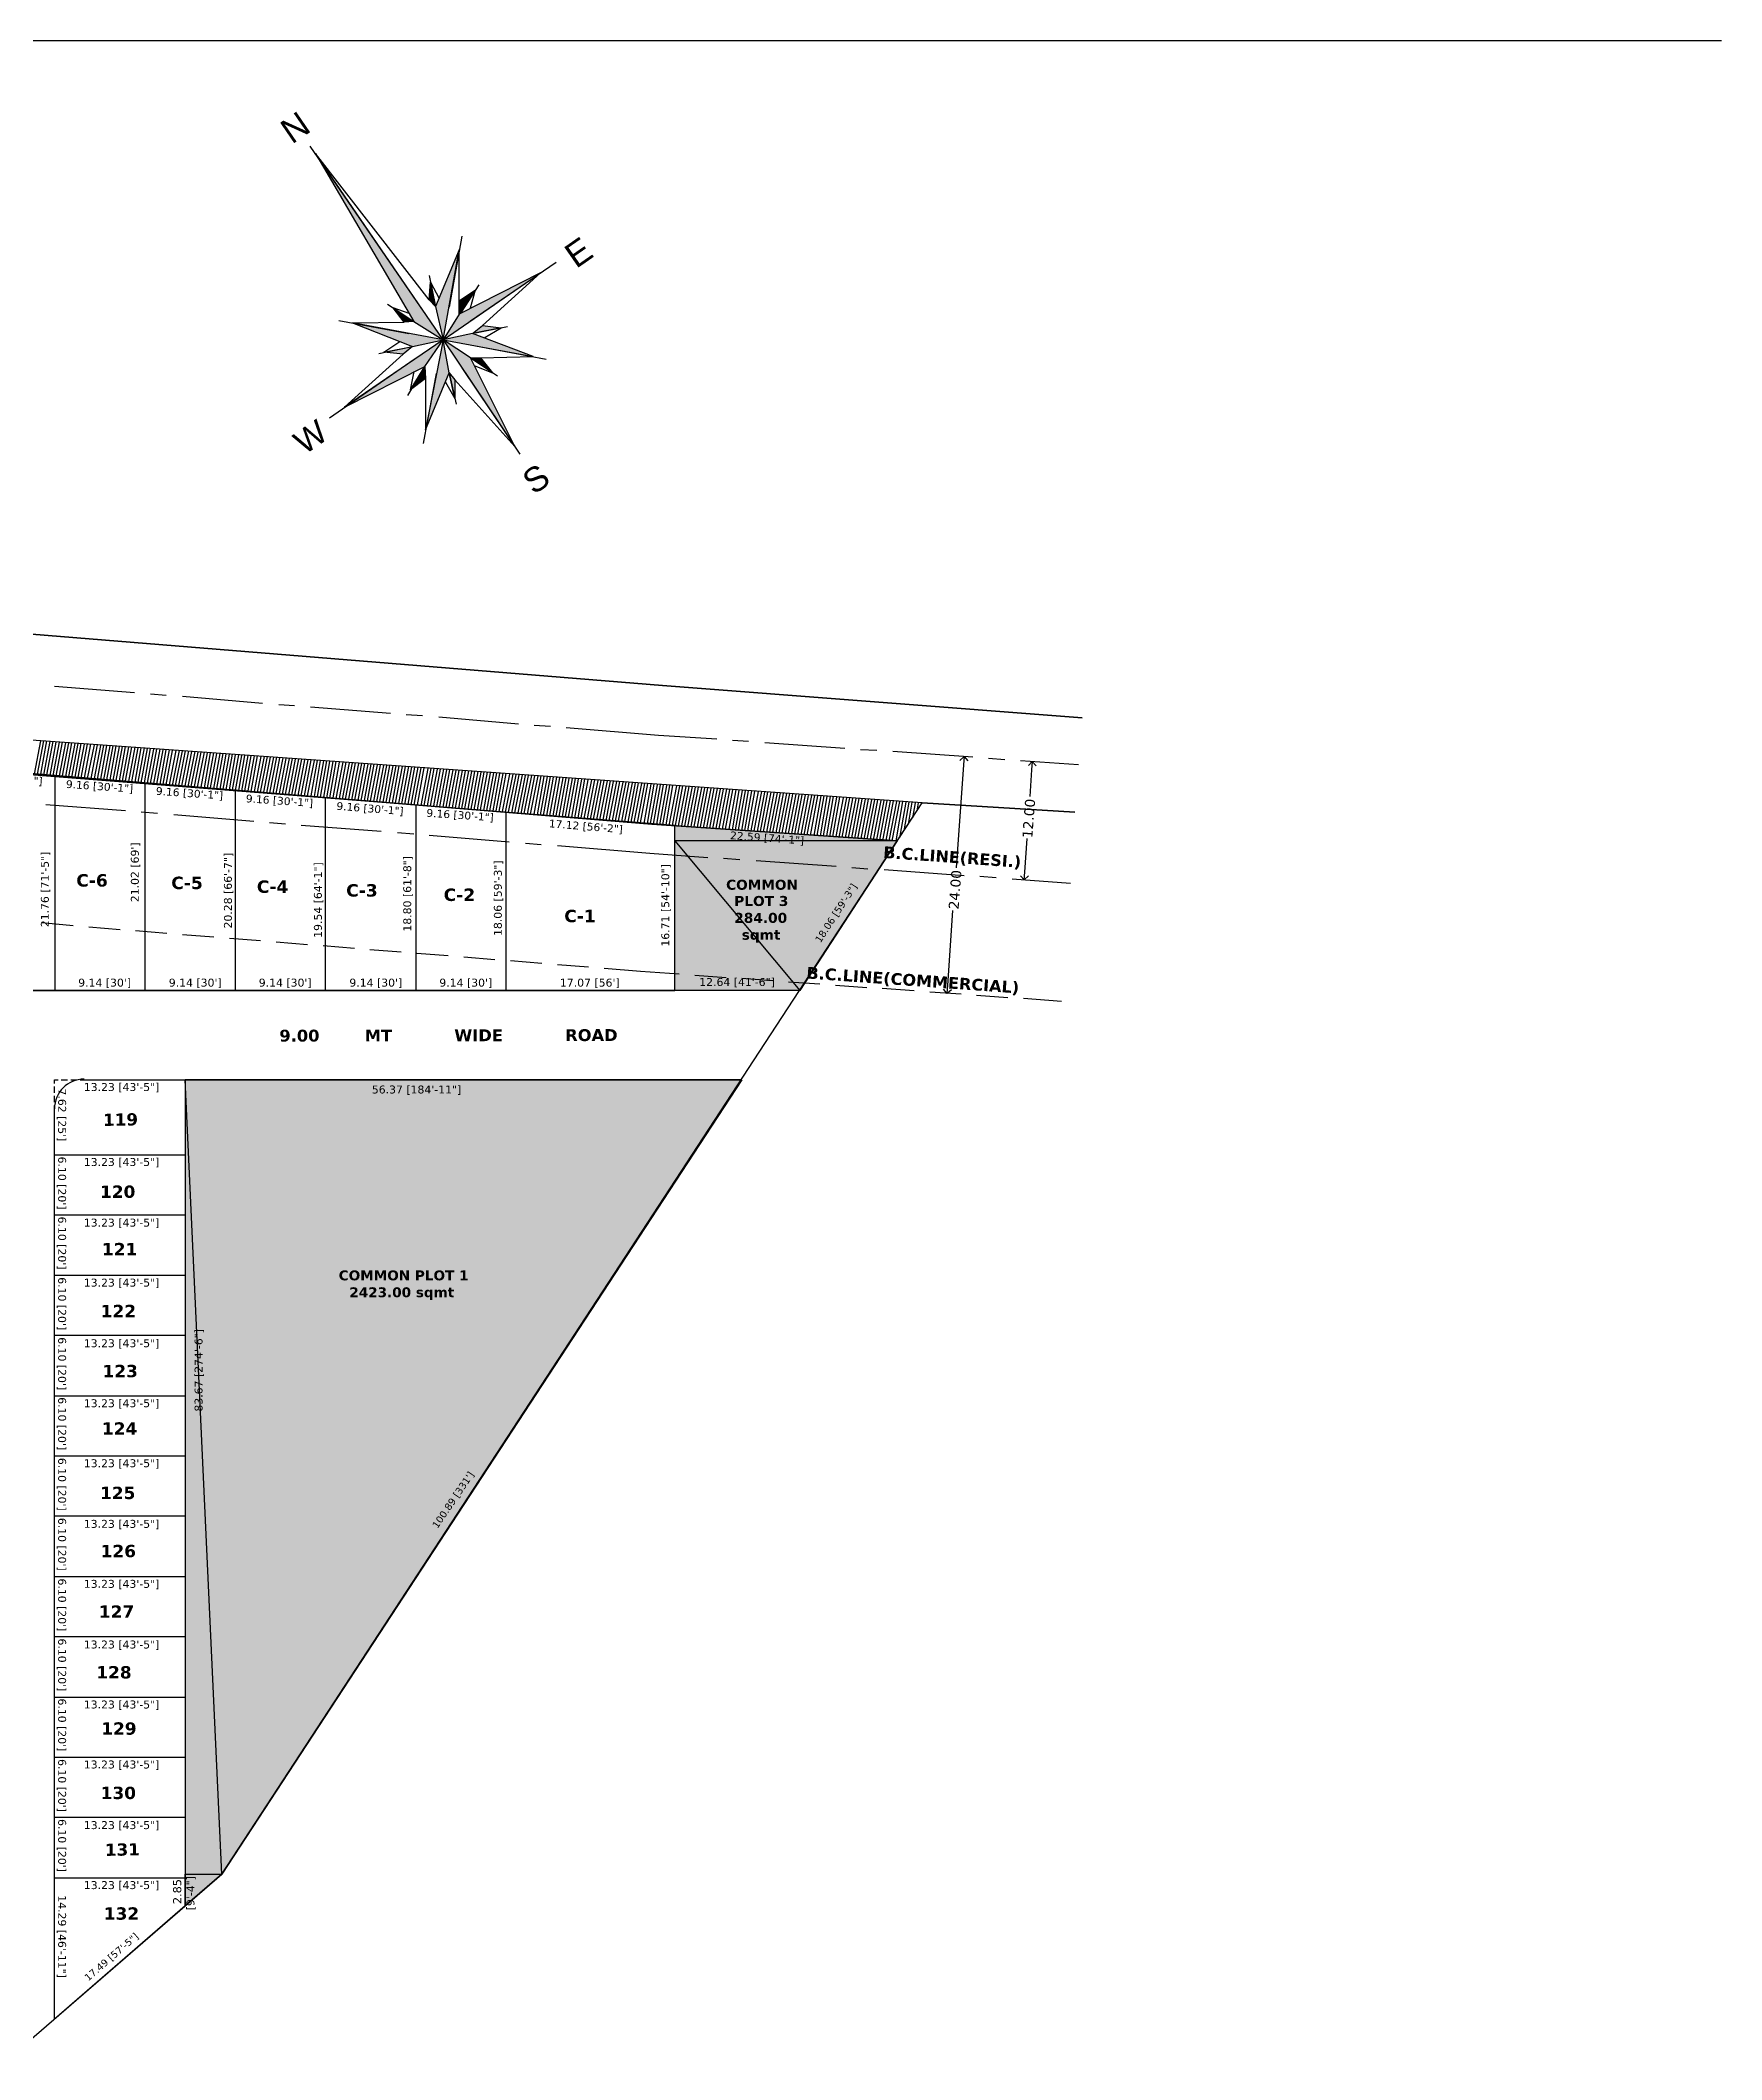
# Model space of a CAD drawing. Header units: millimetres. Extents: x 0 to 210, y 40 to 257.
# Drawn here: x 96 to 209.9, y 120.4 to 257.2 of the extents above; entities that cross this region are included whole.
import ezdxf
from ezdxf.xclip import XClip

# ---------------------------------------------------------------- set-up
doc = ezdxf.new("R2010")
doc.units = ezdxf.units.MM
doc.header["$MEASUREMENT"] = 0
doc.header["$XCLIPFRAME"] = 0
doc.layers.get('0').update_dxf_attribs({"linetype": 'CONTINUOUS'})
doc.styles.add('Swis721BT$001H0', font='')
doc.styles.add('Verdana$001H0', font='')
doc.styles.add('Verdana$101H0', font='')
doc.styles.get('Swis721BT$001H0').set_extended_font_data('Swis721BT')
doc.styles.get('Verdana$001H0').set_extended_font_data('Verdana')
doc.styles.get('Verdana$101H0').set_extended_font_data('Verdana', bold=True)

# ---------------------------------------------------------------- blocks, each defined once
blk = doc.blocks.new('MF3642_6')
at = {"true_color": 0x000007}
for points in [[(123.2746639112632, 236.9396613706524), (114.6386641042928, 249.5549944220111), (121.284997289069, 238.1673280098786)], [(123.2746639112632, 236.9396613706524), (124.375330553328, 243.0356612343962), (122.7666639226178, 239.1833279871692)], [(122.7666639226178, 239.1833279871692), (122.3433305987467, 239.6489946434274), (122.427997263521, 240.8343279502665)], [(123.2746639112632, 236.9396613706524), (129.8786637636522, 241.4693279360732), (124.375330553328, 238.6753279985239)], [(124.375330553328, 238.6753279985239), (124.375330553328, 239.5643279786532), (125.4759971953928, 240.3263279616212)], [(123.2746639112632, 236.9396613706524), (117.1363307151323, 238.0826613451044), (121.2003306242948, 236.4739947143942)], [(121.284997289069, 238.1673280098786), (120.6499973032624, 238.1249946774915), (119.8879973202944, 239.098661322395)], [(123.2746639112632, 236.9396613706524), (116.5859973940998, 232.3676614728446), (122.046997272037, 235.1193280780067)], [(123.2746639112632, 236.9396613706524), (122.0893306044241, 230.8436615069087), (123.6979972351343, 234.6959947541356)], [(123.2746639112632, 236.9396613706524), (129.3706637750069, 235.7966613962005), (125.2643305334573, 237.3629946945235)], [(123.2746639112632, 236.9396613706524), (128.1429971357807, 229.7006615324567), (125.137330536296, 235.7119947314262)], [(125.2643305334573, 237.3629946945235), (125.9416638516511, 237.9133280155559), (127.2116638232643, 237.7439946860075)], [(121.2003306242948, 236.4739947143942), (120.5653306384881, 235.9659947257489), (119.2529973344877, 236.0929947229102)], [(125.137330536296, 235.7119947314262), (125.8146638544897, 235.7119947314262), (126.6189971698448, 234.6959947541356)], [(122.046997272037, 235.1193280780067), (122.0893306044241, 234.3149947626517), (121.0733306271335, 233.5529947796837)], [(123.6979972351343, 234.6959947541356), (124.0789972266182, 234.2303280978774), (124.0789972266182, 232.9603281262641)]]:
    blk.add_hatch(color=0, dxfattribs=at).paths.add_polyline_path(points)
at = {"color": 0, "linetype": 'Continuous', "lineweight": 25, "true_color": 0x000007}
for p, q in [((114.2576641128088, 250.0629944106564), (121.9623306072628, 238.8023279956853)), ((122.3433305987467, 239.6489946434274), (114.6386641042928, 249.5549944220111)), ((124.5446638828764, 243.9669945469126), (123.6979972351343, 239.1409946547821)), ((124.375330553328, 239.5643279786532), (124.375330553328, 243.0356612343962)), ((125.137330536296, 238.2096613422657), (130.93699707333, 242.188994586654)), ((122.427997263521, 240.8343279502665), (123.0206639169405, 239.7336613082017)), ((125.9416638516511, 237.9133280155559), (129.8786637636522, 241.4693279360732)), ((124.375330553328, 238.6753279985239), (124.375330553328, 239.5643279786532)), ((125.6876638573284, 240.6649946207181), (124.5023305504893, 238.8023279956853)), ((125.137330536296, 239.098661322395), (125.4759971953928, 240.3263279616212)), ((116.2049974026159, 238.2519946746528), (120.9463306299721, 237.3629946945235)), ((117.1363307151323, 238.0826613451044), (120.6499973032624, 238.1249946774915)), ((120.9886639623592, 238.717661330911), (119.8879973202944, 239.098661322395)), ((119.2529973344877, 236.0929947229102), (120.3536639765526, 236.8126613734911)), ((125.2643305334573, 237.3629946945235), (125.9416638516511, 237.9133280155559)), ((125.4759971953928, 237.4053280269106), (127.6349971471355, 237.8286613507817)), ((126.0686638488124, 237.0666613678138), (127.2116638232643, 237.7439946860075)), ((115.5699974168092, 231.6479948222637), (121.3273306214561, 235.627328066652)), ((120.5653306384881, 235.9659947257489), (116.5859973940998, 232.3676614728446)), ((118.9143306753909, 236.008328058136), (120.9886639623592, 236.4316613820071)), ((121.2003306242948, 236.4739947143942), (120.5653306384881, 235.9659947257489)), ((125.137330536296, 235.7119947314262), (126.9576638289417, 234.4843280922001)), ((125.137330536296, 235.7119947314262), (125.8146638544897, 235.7119947314262)), ((125.4759971953928, 236.5163280467813), (130.2596637551362, 235.627328066652)), ((125.8146638544897, 235.7119947314262), (129.3706637750069, 235.7966613962005)), ((121.9623306072628, 234.9923280808454), (120.8616639651979, 233.1719947881997)), ((121.0733306271335, 233.5529947796837), (121.3273306214561, 234.7806614189098)), ((122.808997255005, 234.6536614217485), (121.9199972748757, 229.9123281943922)), ((122.046997272037, 235.1193280780067), (122.0893306044241, 234.3149947626517)), ((122.0893306044241, 234.3149947626517), (122.0893306044241, 230.8436615069087)), ((123.4439972408116, 234.060994768329), (124.0789972266182, 232.9603281262641)), ((123.6979972351343, 234.6959947541356), (124.1636638913925, 232.5793281347802)), ((123.6979972351343, 234.6959947541356), (124.0789972266182, 234.2303280978774)), ((124.0789972266182, 234.2303280978774), (128.1429971357807, 229.7006615324567)), ((124.5446638828764, 235.0346614132325), (128.4816637948776, 229.1926615438114)), ((125.4336638630057, 235.1616614103938), (126.6189971698448, 234.6959947541356))]:
    blk.add_line(p, q, dxfattribs=at)
at = {"color": 0, "linetype": 'Continuous', "lineweight": 30, "true_color": 0x000007}
blk.add_line((98.93299778867514, 186.8169958243147), (105.7909976353869, 186.8169958243147), dxfattribs=at)
at = {"color": 0, "linetype": 'Continuous', "lineweight": 25, "true_color": 0x000007}
blk.add_lwpolyline([(0, 257.2173275840779), (209.9309953076765, 257.2173275840779), (209.9309953076765, 39.75099911149591), (0, 39.75099911149591)], close=True, dxfattribs=at)
at = {"color": 0, "linetype": 'Continuous', "lineweight": -2, "true_color": 0x000007}
for points in [[(123.2746639112632, 236.9396613706524), (114.6386641042928, 249.5549944220111), (121.284997289069, 238.1673280098786)], [(123.2746639112632, 236.9396613706524), (124.375330553328, 243.0356612343962), (122.7666639226178, 239.1833279871692)], [(122.7666639226178, 239.1833279871692), (122.3433305987467, 239.6489946434274), (122.427997263521, 240.8343279502665)], [(123.2746639112632, 236.9396613706524), (129.8786637636522, 241.4693279360732), (124.375330553328, 238.6753279985239)], [(124.375330553328, 238.6753279985239), (124.375330553328, 239.5643279786532), (125.4759971953928, 240.3263279616212)], [(123.2746639112632, 236.9396613706524), (117.1363307151323, 238.0826613451044), (121.2003306242948, 236.4739947143942)], [(121.284997289069, 238.1673280098786), (120.6499973032624, 238.1249946774915), (119.8879973202944, 239.098661322395)], [(123.2746639112632, 236.9396613706524), (116.5859973940998, 232.3676614728446), (122.046997272037, 235.1193280780067)], [(123.2746639112632, 236.9396613706524), (122.0893306044241, 230.8436615069087), (123.6979972351343, 234.6959947541356)], [(123.2746639112632, 236.9396613706524), (129.3706637750069, 235.7966613962005), (125.2643305334573, 237.3629946945235)], [(123.2746639112632, 236.9396613706524), (128.1429971357807, 229.7006615324567), (125.137330536296, 235.7119947314262)], [(125.2643305334573, 237.3629946945235), (125.9416638516511, 237.9133280155559), (127.2116638232643, 237.7439946860075)], [(121.2003306242948, 236.4739947143942), (120.5653306384881, 235.9659947257489), (119.2529973344877, 236.0929947229102)], [(125.137330536296, 235.7119947314262), (125.8146638544897, 235.7119947314262), (126.6189971698448, 234.6959947541356)], [(122.046997272037, 235.1193280780067), (122.0893306044241, 234.3149947626517), (121.0733306271335, 233.5529947796837)], [(123.6979972351343, 234.6959947541356), (124.0789972266182, 234.2303280978774), (124.0789972266182, 232.9603281262641)]]:
    blk.add_lwpolyline(points, close=True, dxfattribs=at)
at = {"color": 0, "linetype": 'Continuous', "lineweight": 25, "true_color": 0x000007}
for points in [[(122.3433305987467, 241.2999946065247), (122.7666639226178, 239.1833279871692), (122.3433305987467, 239.6489946434274)], [(119.5069973288104, 239.3526613167177), (121.284997289069, 238.1673280098786), (120.6499973032624, 238.1249946774915)]]:
    blk.add_lwpolyline(points, dxfattribs=at)
at = {"color": 0, "linetype": 'Continuous', "lineweight": 30, "true_color": 0x000007}
blk.add_lwpolyline([(72.51699837911875, 192.8706623556713), (138.9803302268808, 192.8706623556713), (138.9803302268808, 204.0466621058683), (72.51699837911875, 209.2536619894828)], close=True, dxfattribs=at)
blk.add_lwpolyline([(105.7909976353869, 186.8169958243147), (105.7909976353869, 130.8523304085558), (96.94333116648099, 123.1899972464889), (96.94333116648099, 184.8273292021205)], dxfattribs=at)
blk.add_open_spline([(98.95416445486869, 186.8593291567018), (97.8436069438843, 186.8593291567018), (96.94333116648099, 185.9590430440122), (96.94333116648099, 184.8484958683141)], degree=3, dxfattribs=at)
at = {"color": 0, "true_color": 0x000007, "style": 'Verdana$101H0'}
for s, height, p in [('COMMON', 0.6743697688102042, (142.4516634826238, 199.686328869996)), ('C-1', 0.8426537679524392, (131.4873303943624, 197.4849955858663)), ('PLOT 3', 0.6777278593578205, (143.0019968036562, 198.5856622279311)), ('284.00', 0.6777477012559364, (143.0019968036562, 197.4426622534792)), ('sqmt', 0.6757140460151199, (143.5099967923015, 196.2996622790272)), ('COMMON PLOT 1', 0.6706841392295626, (116.2049974026159, 173.2279961280525)), ('2423.00 sqmt', 0.6695284854142137, (116.9246640531967, 172.0849961536005)), ('132', 0.8355040400588919, (100.2876644250626, 129.9209970960394))]:
    blk.add_text(s, height=height, dxfattribs=at).set_placement(p)
for s, height, rotation, p in [('9.00        MT           WIDE           ROAD', 0.803233944814396, 0.1042782068252564, (112.1833308258404, 189.3993290999284)), ('119', 0.8264167995891258, 1.021638870239258, (100.2453310926755, 183.6843292276685))]:
    blk.add_text(s, height=height, rotation=rotation, dxfattribs=at).set_placement(p)

msp = doc.modelspace()

# ---------------------------------------------------------------- hatches: boundary and pattern name
at = {"true_color": 0xafd9aa}
for points in [[(138.9803302268808, 204.0466621058683), (154.0509965566918, 202.9883287961905), (138.9803302268808, 202.9883287961905)], [(105.7909976353869, 186.8169958243147), (143.5099967923015, 186.8169958243147), (108.2886642462264, 133.0113303602984)]]:
    msp.add_hatch(color=0, dxfattribs=at).paths.add_polyline_path(points)
h = msp.add_hatch(color=0, dxfattribs=at)
h.paths.add_polyline_path([(154.0509965566918, 202.9883287961905), (138.9803302268808, 202.9883287961905), (147.4469967043027, 192.8706623556713)])
h.paths.add_polyline_path([(138.9803302268808, 202.9883287961905), (147.4469967043027, 192.8706623556713), (138.9803302268808, 192.8706623556713)])
h = msp.add_hatch(color=0, dxfattribs=at)
h.paths.add_polyline_path([(105.7909976353869, 186.8169958243147), (105.7909976353869, 133.0113303602984), (108.2886642462264, 133.0113303602984)])
h.paths.add_polyline_path([(105.7909976353869, 133.0113303602984), (108.2886642462264, 133.0113303602984), (105.7909976353869, 130.8523304085558)])

# ---------------------------------------------------------------- linework, layer by layer
at = {"color": 0, "linetype": 'Continuous', "lineweight": 30, "true_color": 0x000007}
for p, q in [((102.361997712031, 213.0213285719355), (96.94333116648099, 213.4446618958066)), ((104.5209976637736, 212.8519952423871), (103.4626643540959, 212.9366619071613)), ((111.0403308513885, 212.3016619213547), (105.6216643058385, 212.7673285776129)), ((113.1993308031311, 212.1323285918062), (112.1409974934533, 212.2169952565804)), ((119.718663990746, 211.6243286031609), (114.2999974451959, 212.047661927032)), ((121.8776639424885, 211.4549952736124), (120.7769973004237, 211.5396619383867)), ((128.3969971301034, 210.90466195258), (122.9783305845534, 211.3703286088382)), ((130.555997081846, 210.7353286230316), (129.4553304397812, 210.8199952878058)), ((143.9756634485597, 209.719328645741), (142.8749968064949, 209.8039953105152)), ((150.4949966361746, 209.2536619894828), (145.0763300906246, 209.6346619809667)), ((152.6539965879172, 209.1266619923214), (151.5533299458524, 209.1689953247085)), ((159.1733297755321, 208.6609953360632), (153.7546632299821, 209.0419953275472)), ((161.3323297272747, 208.4916620065148), (160.2316630852098, 208.576328671289)), ((166.3276629489536, 208.1529953474179), (162.3906630369524, 208.4069953417406)), ((101.7693310586115, 205.0203287507718), (96.35066451306145, 205.4436620746429)), ((103.9283310103541, 204.8509954212234), (102.8276643682892, 204.9356620859976)), ((110.4476641979689, 204.3006621001909), (105.0289976524189, 204.7663287564491)), ((112.6066641497115, 204.1313287706425), (111.5059975076467, 204.2159954354167)), ((119.0836640049393, 203.6233287819972), (113.6649974593893, 204.0466621058683)), ((121.284997289069, 203.4539954524487), (120.1843306470042, 203.538662117223)), ((127.7619971442968, 202.9036621314163), (122.3433305987467, 203.3693287876745)), ((129.9209970960394, 202.7343288018679), (128.8626637863616, 202.8189954666421)), ((143.3829967951402, 201.7183288245772), (142.2823301530754, 201.8029954893515)), ((149.9023299827551, 201.252662168319), (144.4836634372051, 201.633662159803)), ((152.0613299344977, 201.0833288387706), (150.9606632924328, 201.1679955035448)), ((158.5806631221126, 200.6176621825124), (153.1619965765625, 201.0409955063835)), ((160.7396630738552, 200.4906621853511), (159.6389964317903, 200.5753288501253)), ((165.7773296279212, 200.1096621938671), (161.84032971592, 200.4059955205769)), ((98.21333113809428, 197.2309955915436), (96.09666451873879, 197.4426622534792)), ((101.3883310671275, 196.976995597221), (99.27166444777201, 197.1463289267694)), ((104.5633309961607, 196.7229956028983), (102.4466643768052, 196.8923289324468)), ((107.7383309251939, 196.4689956085757), (105.6216643058385, 196.6383289381241)), ((110.9133308542272, 196.214995614253), (108.7966642348717, 196.3843289438014)), ((114.0883307832604, 195.9609956199303), (111.9716641639049, 196.1303289494788)), ((117.2633307122936, 195.7069956256077), (115.1466640929381, 195.8763289551561)), ((120.4383306413268, 195.452995631285), (118.3216640219713, 195.6223289608335)), ((123.61333057036, 195.1989956369624), (121.4966639510045, 195.3683289665108)), ((126.7883304993933, 194.9449956426397), (124.6716638800378, 195.1143289721882)), ((129.9633304284265, 194.6909956483171), (127.846663809071, 194.8603289778655)), ((133.1383303574597, 194.4369956539944), (131.0216637381042, 194.6063289835428)), ((142.4516634826238, 193.7173290034135), (140.3349968632683, 193.886662332962)), ((145.626663411657, 193.505662341478), (143.5099967923015, 193.6749956710264)), ((148.8016633406903, 193.2939956795424), (146.6849967213348, 193.4209956767038)), ((151.9766632697235, 193.0399956852198), (149.859996650368, 193.2093290147682)), ((155.1939965311438, 192.8283290232842), (153.0349965794012, 192.9976623528327)), ((158.368996460177, 192.6166623613487), (156.2523298408215, 192.74366235851)), ((161.5439963892102, 192.362662367026), (159.4273297698548, 192.5319956965745)), ((165.1846629745017, 192.1086623727034), (162.602329698888, 192.3203290346389))]:
    msp.add_line(p, q, dxfattribs=at)
at = {"color": 0, "linetype": 'Continuous', "lineweight": 25, "true_color": 0x000008}
for p, q in [((95.58866453009348, 207.5179953616113), (96.01199785396457, 209.7616619781281)), ((95.80033119202902, 207.5179953616113), (96.22366451590013, 209.7616619781281)), ((96.01199785396457, 207.5179953616113), (96.43533117783566, 209.7616619781281)), ((96.22366451590013, 207.4756620292241), (96.64699783977122, 209.719328645741)), ((96.43533117783566, 207.4756620292241), (96.85866450170677, 209.719328645741)), ((96.64699783977122, 207.433328696837), (97.07033116364231, 209.6769953133538)), ((96.85866450170677, 207.433328696837), (97.28199782557786, 209.6769953133538)), ((97.07033116364231, 207.3909953644499), (97.49366448751341, 209.6769953133538)), ((97.28199782557786, 207.3909953644499), (97.70533114944895, 209.6346619809667)), ((97.49366448751341, 207.3909953644499), (97.9169978113845, 209.6346619809667)), ((97.70533114944895, 207.3486620320628), (98.12866447332006, 209.6346619809667)), ((97.9169978113845, 207.3486620320628), (98.3403311352556, 209.5923286485796)), ((98.12866447332006, 207.3063286996757), (98.55199779719115, 209.5923286485796)), ((98.3403311352556, 207.3063286996757), (98.7636644591267, 209.5923286485796)), ((98.55199779719115, 207.3063286996757), (98.97533112106224, 209.5499953161925)), ((98.7636644591267, 207.2639953672886), (99.18699778299779, 209.5499953161925)), ((98.97533112106224, 207.2639953672886), (99.39866444493335, 209.5499953161925)), ((99.18699778299779, 207.2216620349015), (99.652664439256, 209.5076619838054)), ((99.44099777732045, 207.2216620349015), (99.86433110119155, 209.5076619838054)), ((99.652664439256, 207.2216620349015), (100.0759977631271, 209.4653286514183)), ((99.86433110119155, 207.1793287025144), (100.2876644250626, 209.4653286514183)), ((100.0759977631271, 207.1793287025144), (100.4993310869982, 209.4653286514183)), ((100.2876644250626, 207.1369953701273), (100.7109977489337, 209.4229953190312)), ((100.4993310869982, 207.1369953701273), (100.9226644108693, 209.4229953190312)), ((100.7109977489337, 207.1369953701273), (101.1343310728048, 209.4229953190312)), ((100.9226644108693, 207.0946620377402), (101.3459977347404, 209.3806619866441)), ((101.1343310728048, 207.0946620377402), (101.5576643966759, 209.3806619866441)), ((101.3459977347404, 207.0523287053531), (101.7693310586115, 209.3806619866441)), ((101.5576643966759, 207.0523287053531), (101.980997720547, 209.338328654257)), ((101.7693310586115, 207.0523287053531), (102.1926643824826, 209.338328654257)), ((101.980997720547, 207.0099953729659), (102.4043310444181, 209.338328654257)), ((102.1926643824826, 207.0099953729659), (102.6159977063537, 209.2959953218699)), ((102.4043310444181, 206.9676620405788), (102.8276643682892, 209.2959953218699)), ((102.6159977063537, 206.9676620405788), (103.0393310302248, 209.2959953218699)), ((102.8276643682892, 206.9253287081917), (103.2509976921603, 209.2536619894828)), ((103.0393310302248, 206.9253287081917), (103.4626643540959, 209.2536619894828)), ((103.2509976921603, 206.9253287081917), (103.6743310160314, 209.2113286570956)), ((103.4626643540959, 206.8829953758046), (103.885997677967, 209.2113286570956)), ((103.6743310160314, 206.8829953758046), (104.0976643399025, 209.2113286570956)), ((103.885997677967, 206.8406620434175), (104.3093310018381, 209.1689953247085)), ((104.0976643399025, 206.8406620434175), (104.5209976637736, 209.1689953247085)), ((104.3093310018381, 206.8406620434175), (104.7326643257092, 209.1689953247085)), ((104.5209976637736, 206.7983287110304), (104.9443309876447, 209.1266619923214)), ((104.7326643257092, 206.7983287110304), (105.1983309819674, 209.1266619923214)), ((104.9443309876447, 206.7559953786433), (105.4099976439029, 209.1266619923214)), ((105.1559976495802, 206.7559953786433), (105.6216643058385, 209.0843286599343)), ((105.3676643115158, 206.7559953786433), (105.833330967774, 209.0843286599343)), ((105.5793309734513, 206.7136620462562), (106.0449976297095, 209.0843286599343)), ((105.7909976353869, 206.7136620462562), (106.2566642916451, 209.0419953275472)), ((106.0026642973224, 206.6713287138691), (106.4683309535806, 209.0419953275472)), ((106.214330959258, 206.6713287138691), (106.6799976155162, 208.9996619951601)), ((106.4259976211935, 206.6713287138691), (106.8916642774517, 208.9996619951601)), ((106.6376642831291, 206.628995381482), (107.1033309393873, 208.9996619951601)), ((106.8916642774517, 206.628995381482), (107.3149976013228, 208.957328662773)), ((107.1033309393873, 206.5866620490949), (107.5266642632584, 208.957328662773)), ((107.3149976013228, 206.5866620490949), (107.7383309251939, 208.957328662773)), ((107.5266642632584, 206.5866620490949), (107.9499975871295, 208.9149953303859)), ((107.7383309251939, 206.5443287167078), (108.161664249065, 208.9149953303859)), ((107.9499975871295, 206.5443287167078), (108.3733309110006, 208.9149953303859)), ((108.161664249065, 206.5019953843206), (108.5849975729361, 208.8726619979988)), ((108.3733309110006, 206.5019953843206), (108.7966642348717, 208.8726619979988)), ((108.5849975729361, 206.4596620519335), (109.0083308968072, 208.8726619979988)), ((108.7966642348717, 206.4596620519335), (109.2199975587428, 208.8303286656117)), ((109.0083308968072, 206.4596620519335), (109.4316642206783, 208.8303286656117)), ((109.2199975587428, 206.4173287195464), (109.6433308826139, 208.7879953332246)), ((109.4316642206783, 206.4173287195464), (109.8549975445494, 208.7879953332246)), ((109.6433308826139, 206.3749953871593), (110.066664206485, 208.7879953332246)), ((109.8549975445494, 206.3749953871593), (110.2783308684205, 208.7456620008374)), ((110.066664206485, 206.3749953871593), (110.4899975303561, 208.7456620008374)), ((110.2783308684205, 206.3326620547722), (110.7016641922916, 208.7456620008374)), ((110.4899975303561, 206.3326620547722), (110.9556641866143, 208.7033286684503)), ((110.7016641922916, 206.2903287223851), (111.1673308485498, 208.7033286684503)), ((110.9133308542272, 206.2903287223851), (111.3789975104854, 208.7033286684503)), ((111.1249975161627, 206.2903287223851), (111.5906641724209, 208.6609953360632)), ((111.3366641780982, 206.247995389998), (111.8023308343565, 208.6609953360632)), ((111.5483308400338, 206.247995389998), (112.013997496292, 208.6609953360632)), ((111.7599975019694, 206.2056620576109), (112.2256641582275, 208.6186620036761)), ((111.9716641639049, 206.2056620576109), (112.4373308201631, 208.6186620036761)), ((112.1833308258404, 206.2056620576109), (112.6489974820987, 208.576328671289)), ((112.394997487776, 206.1633287252237), (112.8606641440342, 208.576328671289)), ((112.6066641497115, 206.1633287252237), (113.0723308059697, 208.576328671289)), ((112.8183308116471, 206.1209953928366), (113.2839974679053, 208.5339953389019)), ((113.0299974735826, 206.1209953928366), (113.4956641298408, 208.5339953389019)), ((113.2416641355182, 206.1209953928366), (113.7073307917764, 208.5339953389019)), ((113.4533307974537, 206.0786620604495), (113.9189974537119, 208.4916620065148)), ((113.6649974593893, 206.0786620604495), (114.1306641156475, 208.4916620065148)), ((113.8766641213248, 206.0363287280624), (114.342330777583, 208.4916620065148)), ((114.0883307832604, 206.0363287280624), (114.5539974395186, 208.4493286741277)), ((114.342330777583, 206.0363287280624), (114.7656641014541, 208.4493286741277)), ((114.5539974395186, 205.9939953956753), (114.9773307633897, 208.4493286741277)), ((114.7656641014541, 205.9939953956753), (115.1889974253252, 208.4069953417406)), ((114.9773307633897, 205.9516620632882), (115.4006640872608, 208.4069953417406)), ((115.1889974253252, 205.9516620632882), (115.6123307491963, 208.3646620093535)), ((115.4006640872608, 205.9093287309011), (115.8239974111319, 208.3646620093535)), ((115.6123307491963, 205.9093287309011), (116.0356640730674, 208.3646620093535)), ((115.8239974111319, 205.9093287309011), (116.247330735003, 208.3223286769664)), ((116.0356640730674, 205.866995398514), (116.5013307293256, 208.3223286769664)), ((116.247330735003, 205.866995398514), (116.7129973912612, 208.3223286769664)), ((116.4589973969385, 205.8246620661269), (116.9246640531967, 208.2799953445792)), ((116.6706640588741, 205.8246620661269), (117.1363307151323, 208.2799953445792)), ((116.8823307208096, 205.8246620661269), (117.3479973770678, 208.2799953445792)), ((117.0939973827452, 205.7823287337398), (117.5596640390034, 208.2376620121921)), ((117.3056640446807, 205.7823287337398), (117.7713307009389, 208.2376620121921)), ((117.5173307066162, 205.7399954013526), (117.9829973628745, 208.2376620121921)), ((117.7289973685518, 205.7399954013526), (118.19466402481, 208.195328679805)), ((117.9406640304873, 205.7399954013526), (118.4063306867455, 208.195328679805)), ((118.1523306924229, 205.6976620689655), (118.6179973486811, 208.195328679805)), ((118.3639973543584, 205.6976620689655), (118.8296640106167, 208.1529953474179)), ((118.575664016294, 205.6553287365784), (119.0413306725522, 208.1529953474179)), ((118.7873306782295, 205.6553287365784), (119.2529973344877, 208.1106620150308)), ((118.9989973401651, 205.6553287365784), (119.4646639964233, 208.1106620150308)), ((119.2106640021006, 205.6129954041913), (119.6763306583588, 208.1106620150308)), ((119.4223306640362, 205.6129954041913), (119.8879973202944, 208.0683286826437)), ((119.6339973259717, 205.5706620718042), (120.0996639822299, 208.0683286826437)), ((119.8456639879073, 205.5706620718042), (120.3113306441655, 208.0683286826437)), ((120.0573306498428, 205.5706620718042), (120.522997306101, 208.0259953502566)), ((120.2689973117784, 205.5283287394171), (120.7346639680366, 208.0259953502566)), ((120.4806639737139, 205.5283287394171), (120.9463306299721, 208.0259953502566)), ((120.6923306356495, 205.48599540703), (121.1579972919077, 207.9836620178695)), ((120.903997297585, 205.48599540703), (121.3696639538432, 207.9836620178695)), ((121.1156639595206, 205.4436620746429), (121.5813306157788, 207.9836620178695)), ((121.3273306214561, 205.4436620746429), (121.7929972777143, 207.9413286854823)), ((121.5389972833917, 205.4436620746429), (122.0046639396499, 207.9413286854823)), ((121.7929972777143, 205.4013287422558), (122.2586639339725, 207.8989953530952)), ((122.0046639396499, 205.4013287422558), (122.4703305959081, 207.8989953530952)), ((122.2163306015854, 205.3589954098687), (122.6819972578436, 207.8989953530952)), ((122.427997263521, 205.3589954098687), (122.8936639197792, 207.8566620207081)), ((122.6396639254565, 205.3589954098687), (123.1053305817147, 207.8566620207081)), ((122.8513305873921, 205.3166620774816), (123.3169972436503, 207.8566620207081)), ((123.0629972493276, 205.3166620774816), (123.5286639055858, 207.814328688321)), ((123.2746639112632, 205.2743287450945), (123.7403305675214, 207.814328688321)), ((123.4863305731987, 205.2743287450945), (123.9519972294569, 207.814328688321)), ((123.6979972351343, 205.2743287450945), (124.1636638913925, 207.7719953559339)), ((123.9096638970698, 205.2319954127073), (124.375330553328, 207.7719953559339)), ((124.1213305590053, 205.2319954127073), (124.5869972152636, 207.7719953559339)), ((124.3329972209409, 205.1896620803202), (124.7986638771991, 207.7296620235468)), ((124.5446638828764, 205.1896620803202), (125.0103305391347, 207.7296620235468)), ((124.756330544812, 205.1896620803202), (125.2219972010702, 207.6873286911597)), ((124.9679972067475, 205.1473287479331), (125.4336638630057, 207.6873286911597)), ((125.1796638686831, 205.1473287479331), (125.6453305249413, 207.6873286911597)), ((125.3913305306186, 205.104995415546), (125.8569971868768, 207.6449953587726)), ((125.6029971925542, 205.104995415546), (126.0686638488124, 207.6449953587726)), ((125.8146638544897, 205.104995415546), (126.2803305107479, 207.6449953587726)), ((126.0263305164253, 205.0626620831589), (126.4919971726835, 207.6026620263855)), ((126.2379971783608, 205.0626620831589), (126.703663834619, 207.6026620263855)), ((126.4496638402964, 205.0203287507718), (126.9153304965546, 207.6026620263855)), ((126.6613305022319, 205.0203287507718), (127.1269971584901, 207.5603286939984)), ((126.8729971641675, 205.0203287507718), (127.3386638204257, 207.5603286939984)), ((127.084663826103, 204.9779954183847), (127.5503304823612, 207.5603286939984)), ((127.2963304880386, 204.9779954183847), (127.8043304766839, 207.5179953616113)), ((127.5079971499741, 204.9356620859976), (128.0159971386194, 207.5179953616113)), ((127.7196638119097, 204.9356620859976), (128.227663800555, 207.4756620292241)), ((127.9313304738452, 204.8933287536105), (128.4393304624905, 207.4756620292241)), ((128.1429971357807, 204.8933287536105), (128.6509971244261, 207.4756620292241)), ((128.3546637977163, 204.8933287536105), (128.8626637863616, 207.433328696837)), ((128.5663304596519, 204.8509954212234), (129.0743304482972, 207.433328696837)), ((128.7779971215874, 204.8509954212234), (129.2859971102327, 207.433328696837)), ((128.989663783523, 204.8086620888363), (129.4976637721683, 207.3909953644499)), ((129.2013304454585, 204.8086620888363), (129.7093304341038, 207.3909953644499)), ((129.4553304397812, 204.8086620888363), (129.9209970960394, 207.3909953644499)), ((129.6669971017167, 204.7663287564491), (130.1326637579749, 207.3486620320628)), ((129.8786637636522, 204.7663287564491), (130.3443304199104, 207.3486620320628)), ((130.0903304255878, 204.723995424062), (130.555997081846, 207.3486620320628)), ((130.3019970875233, 204.723995424062), (130.7676637437816, 207.3063286996757)), ((130.5136637494589, 204.723995424062), (130.9793304057171, 207.3063286996757)), ((130.7253304113945, 204.6816620916749), (131.1909970676527, 207.2639953672886)), ((130.93699707333, 204.6816620916749), (131.4026637295882, 207.2639953672886)), ((131.1486637352655, 204.6393287592878), (131.6143303915237, 207.2639953672886)), ((131.3603303972011, 204.6393287592878), (131.8259970534593, 207.2216620349015)), ((131.5719970591366, 204.6393287592878), (132.0376637153948, 207.2216620349015)), ((131.7836637210722, 204.5969954269007), (132.2493303773304, 207.2216620349015)), ((131.9953303830077, 204.5969954269007), (132.4609970392659, 207.1793287025144)), ((132.2069970449433, 204.5546620945136), (132.6726637012015, 207.1793287025144)), ((132.4186637068788, 204.5546620945136), (132.884330363137, 207.1793287025144)), ((132.6303303688144, 204.5546620945136), (133.0959970250726, 207.1369953701273)), ((132.8419970307499, 204.5123287621265), (133.3499970193952, 207.1369953701273)), ((133.0536636926855, 204.5123287621265), (133.5616636813308, 207.1369953701273)), ((133.265330354621, 204.4699954297394), (133.7733303432663, 207.0946620377402)), ((133.4769970165566, 204.4699954297394), (133.9849970052019, 207.0946620377402)), ((133.6886636784921, 204.4276620973523), (134.1966636671374, 207.0946620377402)), ((133.9003303404277, 204.4276620973523), (134.408330329073, 207.0523287053531)), ((134.1119970023632, 204.4276620973523), (134.6199969910085, 207.0523287053531)), ((134.3236636642987, 204.3853287649652), (134.8316636529441, 207.0099953729659)), ((134.5353303262343, 204.3853287649652), (135.0433303148796, 207.0099953729659)), ((134.7469969881699, 204.342995432578), (135.2549969768152, 207.0099953729659)), ((134.9586636501054, 204.342995432578), (135.4666636387507, 206.9676620405788)), ((135.170330312041, 204.342995432578), (135.6783303006863, 206.9676620405788)), ((135.3819969739765, 204.3006621001909), (135.8899969626218, 206.9676620405788)), ((135.593663635912, 204.3006621001909), (136.1016636245574, 206.9253287081917)), ((135.8053302978476, 204.2583287678038), (136.3133302864929, 206.9253287081917)), ((136.0169969597831, 204.2583287678038), (136.5249969484285, 206.9253287081917)), ((136.2286636217187, 204.2583287678038), (136.736663610364, 206.8829953758046)), ((136.4403302836542, 204.2159954354167), (136.9483302722996, 206.8829953758046)), ((136.6519969455898, 204.2159954354167), (137.1599969342351, 206.8829953758046)), ((136.9059969399125, 204.1736621030296), (137.3716635961707, 206.8406620434175)), ((137.117663601848, 204.1736621030296), (137.5833302581062, 206.8406620434175)), ((137.3293302637835, 204.1736621030296), (137.7949969200417, 206.7983287110304)), ((137.5409969257191, 204.1313287706425), (138.0066635819773, 206.7983287110304)), ((137.7526635876546, 204.1313287706425), (138.2183302439128, 206.7983287110304)), ((137.9643302495902, 204.0889954382554), (138.4299969058484, 206.7559953786433)), ((138.1759969115257, 204.0889954382554), (138.641663567784, 206.7559953786433)), ((138.3876635734613, 204.0889954382554), (138.8533302297195, 206.7559953786433)), ((138.5993302353968, 204.0466621058683), (139.1073302240422, 206.7136620462562)), ((138.8109968973324, 204.0466621058683), (139.3189968859777, 206.7136620462562)), ((139.0226635592679, 204.0466621058683), (139.5306635479132, 206.7136620462562)), ((139.2343302212035, 204.0043287734812), (139.7423302098488, 206.6713287138691)), ((139.445996883139, 204.0043287734812), (139.9539968717843, 206.6713287138691)), ((139.6576635450746, 204.0043287734812), (140.1656635337199, 206.6713287138691)), ((139.8693302070101, 203.961995441094), (140.3773301956554, 206.628995381482)), ((140.0809968689457, 203.961995441094), (140.588996857591, 206.628995381482)), ((140.2926635308812, 203.961995441094), (140.8006635195265, 206.5866620490949)), ((140.5043301928168, 203.9196621087069), (141.0123301814621, 206.5866620490949)), ((140.7159968547523, 203.9196621087069), (141.2239968433976, 206.5866620490949)), ((140.9276635166879, 203.8773287763198), (141.4356635053332, 206.5443287167078)), ((141.1393301786234, 203.8773287763198), (141.6473301672687, 206.5443287167078)), ((141.350996840559, 203.8773287763198), (141.8589968292043, 206.5443287167078)), ((141.5626635024945, 203.8349954439327), (142.0706634911398, 206.5019953843206)), ((141.77433016443, 203.8349954439327), (142.2823301530754, 206.5019953843206)), ((141.9859968263656, 203.8349954439327), (142.4939968150109, 206.5019953843206)), ((142.1976634883011, 203.7926621115456), (142.7056634769465, 206.4596620519335)), ((142.4093301502367, 203.7926621115456), (142.917330138882, 206.4596620519335)), ((142.6633301445594, 203.7926621115456), (143.1289968008176, 206.4596620519335)), ((142.8749968064949, 203.7503287791585), (143.3406634627531, 206.4173287195464)), ((143.0866634684305, 203.7503287791585), (143.5523301246887, 206.4173287195464)), ((143.298330130366, 203.7503287791585), (143.7639967866242, 206.3749953871593)), ((143.5099967923015, 203.7079954467714), (143.9756634485597, 206.3749953871593)), ((143.7216634542371, 203.7079954467714), (144.1873301104953, 206.3749953871593)), ((143.9333301161726, 203.6656621143843), (144.3989967724308, 206.3326620547722)), ((144.1449967781082, 203.6656621143843), (144.6529967667535, 206.3326620547722)), ((144.3566634400437, 203.6656621143843), (144.8646634286891, 206.3326620547722)), ((144.5683301019793, 203.6233287819972), (145.0763300906246, 206.2903287223851)), ((144.7799967639148, 203.6233287819972), (145.2879967525602, 206.2903287223851)), ((144.9916634258504, 203.6233287819972), (145.4996634144957, 206.2903287223851)), ((145.2033300877859, 203.5809954496101), (145.7113300764312, 206.247995389998)), ((145.4149967497215, 203.5809954496101), (145.9229967383668, 206.247995389998)), ((145.626663411657, 203.5809954496101), (146.1346634003023, 206.247995389998)), ((145.8383300735926, 203.538662117223), (146.3463300622379, 206.2056620576109)), ((146.0499967355281, 203.538662117223), (146.5579967241734, 206.2056620576109)), ((146.2616633974637, 203.538662117223), (146.769663386109, 206.2056620576109)), ((146.4733300593992, 203.4963287848358), (146.9813300480445, 206.1633287252237)), ((146.6849967213348, 203.4963287848358), (147.1929967099801, 206.1633287252237)), ((146.8966633832703, 203.4963287848358), (147.4046633719156, 206.1209953928366)), ((147.1083300452059, 203.4539954524487), (147.6163300338512, 206.1209953928366)), ((147.3199967071414, 203.4539954524487), (147.8279966957867, 206.1209953928366)), ((147.531663369077, 203.4116621200616), (148.0396633577223, 206.0786620604495)), ((147.7433300310125, 203.4116621200616), (148.2513300196578, 206.0786620604495)), ((147.954996692948, 203.4116621200616), (148.4629966815934, 206.0786620604495)), ((148.1666633548836, 203.3693287876745), (148.6746633435289, 206.0363287280624)), ((148.4206633492063, 203.3693287876745), (148.8863300054645, 206.0363287280624)), ((148.6323300111418, 203.3693287876745), (149.0979966674, 206.0363287280624)), ((148.8439966730774, 203.3269954552874), (149.3096633293356, 205.9939953956753)), ((149.0556633350129, 203.3269954552874), (149.5213299912711, 205.9939953956753)), ((149.2673299969485, 203.3269954552874), (149.7329966532067, 205.9939953956753)), ((149.478996658884, 203.2846621229003), (149.9446633151422, 205.9516620632882)), ((149.6906633208195, 203.2846621229003), (150.1563299770777, 205.9516620632882)), ((149.9023299827551, 203.2846621229003), (150.4103299714004, 205.9093287309011)), ((150.1139966446906, 203.2423287905132), (150.621996633336, 205.9093287309011)), ((150.3256633066262, 203.2423287905132), (150.8336632952715, 205.9093287309011)), ((150.5373299685617, 203.1999954581261), (151.0453299572071, 205.866995398514)), ((150.7489966304973, 203.1999954581261), (151.2569966191426, 205.866995398514)), ((150.9606632924328, 203.1999954581261), (151.4686632810781, 205.866995398514)), ((151.1723299543684, 203.157662125739), (151.6803299430137, 205.8246620661269)), ((151.3839966163039, 203.157662125739), (151.8919966049492, 205.8246620661269)), ((151.5956632782395, 203.157662125739), (152.1036632668848, 205.8246620661269)), ((151.807329940175, 203.1153287933519), (152.3153299288203, 205.7823287337398)), ((152.0189966021106, 203.1153287933519), (152.5269965907559, 205.7823287337398)), ((152.2306632640461, 203.1153287933519), (152.7386632526914, 205.7823287337398)), ((152.4423299259817, 203.0729954609648), (152.950329914627, 205.7399954013526)), ((152.6539965879172, 203.0729954609648), (153.1619965765625, 205.7399954013526)), ((152.8656632498528, 203.0729954609648), (153.3736632384981, 205.6976620689655)), ((153.0773299117883, 203.0306621285776), (153.5853299004336, 205.6976620689655)), ((153.2889965737239, 203.0306621285776), (153.7969965623692, 205.6976620689655)), ((153.5006632356594, 202.9883287961905), (154.0086632243047, 205.6553287365784)), ((153.712329897595, 202.9883287961905), (154.2203298862403, 205.6553287365784)), ((153.9663298919176, 202.9883287961905), (154.4319965481758, 205.6553287365784)), ((154.2203298862403, 203.1999954581261), (154.6436632101114, 205.6129954041913)), ((154.51666321295, 203.6656621143843), (154.8553298720469, 205.6129954041913)), ((154.8129965396598, 204.1313287706425), (155.0669965339825, 205.6129954041913)), ((155.1093298663696, 204.5546620945136), (155.278663195918, 205.5706620718042)), ((155.4056631930793, 205.0203287507718), (155.4903298578536, 205.5706620718042)), ((155.7019965197891, 205.48599540703), (155.7019965197891, 205.5706620718042))]:
    msp.add_line(p, q, dxfattribs=at)
at = {"color": 0, "linetype": 'Continuous', "lineweight": 25, "true_color": 0x000007}
for p, q in [((158.5383297897255, 208.1529953474179), (158.0303298010801, 201.1679955035448)), ((158.5806631221126, 208.7033286684503), (158.5383297897255, 208.1529953474179)), ((163.1949963523075, 208.3646620093535), (163.1526630199204, 207.814328688321)), ((96.98566449886809, 192.8706623556713), (96.98566449886809, 207.433328696837)), ((103.0816643626119, 192.8706623556713), (103.0816643626119, 206.9253287081917)), ((163.1526630199204, 207.814328688321), (163.0256630227591, 205.9939953956753)), ((109.2199975587428, 192.8706623556713), (109.2199975587428, 206.4173287195464)), ((115.3159974224865, 192.8706623556713), (115.3159974224865, 205.9516620632882)), ((121.4543306186174, 192.8706623556713), (121.4543306186174, 205.4436620746429)), ((127.5503304823612, 192.8706623556713), (127.5503304823612, 204.9356620859976)), ((162.6869963636622, 200.8716621768351), (162.8563296932106, 203.157662125739)), ((162.6446630312751, 200.3636621881897), (162.6869963636622, 200.8716621768351)), ((157.4799964800477, 193.2093290147682), (157.8186631391446, 198.2893289012214)), ((147.4469967043027, 192.8706623556713), (22.98699948620051, 192.8706623556713)), ((157.4376631476606, 192.6589956937358), (157.4799964800477, 193.2093290147682)), ((96.94333116648099, 186.8169958243147), (97.19733116080364, 186.8169958243147)), ((96.94333116648099, 186.562995829992), (96.94333116648099, 186.8169958243147)), ((96.94333116648099, 185.9279958441854), (96.94333116648099, 186.3513291680565)), ((97.4089978227392, 186.8169958243147), (97.83233114661029, 186.8169958243147)), ((98.04399780854584, 186.8169958243147), (98.46733113241693, 186.8169958243147)), ((98.67899779435248, 186.8169958243147), (98.93299778867514, 186.8169958243147)), ((98.93299778867514, 186.8169958243147), (143.5099967923015, 186.8169958243147)), ((96.94333116648099, 185.2929958583787), (96.94333116648099, 185.7163291822498)), ((96.94333116648099, 184.8273292021205), (96.94333116648099, 185.0813291964432)), ((96.94333116648099, 123.1899972464889), (96.94333116648099, 184.8273292021205)), ((96.94333116648099, 181.7369959378615), (105.7909976353869, 181.7369959378615)), ((96.94333116648099, 177.672996028699), (105.7909976353869, 177.672996028699)), ((96.94333116648099, 173.5666627871494), (105.7909976353869, 173.5666627871494)), ((96.94333116648099, 169.5026628779868), (105.7909976353869, 169.5026628779868)), ((96.94333116648099, 165.3963296364372), (105.7909976353869, 165.3963296364372)), ((96.94333116648099, 161.3323297272747), (105.7909976353869, 161.3323297272747)), ((96.94333116648099, 157.2683298181122), (105.7909976353869, 157.2683298181122)), ((96.94333116648099, 153.1619965765625), (105.7909976353869, 153.1619965765625)), ((96.94333116648099, 149.0979966674), (105.7909976353869, 149.0979966674)), ((96.94333116648099, 144.9916634258504), (105.7909976353869, 144.9916634258504)), ((96.94333116648099, 140.9276635166879), (105.7909976353869, 140.9276635166879)), ((96.94333116648099, 136.8636636075253), (105.7909976353869, 136.8636636075253)), ((96.94333116648099, 132.7573303659757), (105.7909976353869, 132.7573303659757))]:
    msp.add_line(p, q, dxfattribs=at)
at = {"color": 0, "linetype": 'Continuous', "lineweight": 35, "true_color": 0x000007}
msp.add_line((166.073662954631, 204.9356620859976), (155.7443298521762, 205.5706620718042), dxfattribs=at)
msp.add_lwpolyline([(1.227666639226178, 218.9056617737437), (34.33233256594588, 221.9536617056156), (138.1336635791386, 213.5293285605808), (166.5816629432763, 211.3279952764511)], dxfattribs=at)
at = {"color": 0, "linetype": 'Continuous', "lineweight": 30, "true_color": 0x000007}
for points in [[(36.6183325148498, 213.9526618844519), (12.95399971045554, 209.8886619752894), (12.82699971329421, 109.685664215001), (12.95399971045554, 61.93366528234134), (20.40466621058683, 57.02299872543663), (108.2886642462264, 133.0113303602984), (155.7443298521762, 205.5706620718042)], [(138.9803302268808, 192.8706623556713), (138.9803302268808, 204.0466621058683), (154.0509965566918, 202.9883287961905), (147.4469967043027, 192.8706623556713)], [(105.7909976353869, 186.8169958243147), (105.7909976353869, 130.8523304085558), (108.2886642462264, 133.0113303602984), (143.5099967923015, 186.8169958243147)]]:
    msp.add_lwpolyline(points, close=True, dxfattribs=at)
at = {"color": 0, "linetype": 'Continuous', "lineweight": 25, "true_color": 0x000007}
msp.add_lwpolyline([(36.6183325148498, 213.9526618844519), (12.95399971045554, 209.8886619752894), (12.95399971045554, 208.8726619979988), (13.2079997047782, 208.9149953303859), (35.64466586994628, 211.9206619298706), (86.99499805551022, 208.2376620121921), (137.4139969285578, 204.1313287706425), (154.0509965566918, 202.9883287961905), (155.7443298521762, 205.5706620718042)], close=True, dxfattribs=at)
for points in [[(154.0509965566918, 202.9883287961905), (137.4139969285578, 204.1313287706425), (86.99499805551022, 208.2376620121921), (35.64466586994628, 211.9206619298706), (13.2079997047782, 208.9149953303859), (12.95399971045554, 208.8726619979988)], [(158.2843297954028, 208.4493286741277), (158.5806631221126, 208.7033286684503), (158.8346631164352, 208.4069953417406)], [(162.9409963579849, 208.1106620150308), (163.1949963523075, 208.3646620093535), (163.4489963466302, 208.0683286826437)], [(162.9409963579849, 200.6176621825124), (162.6446630312751, 200.3636621881897), (162.3906630369524, 200.6176621825124)], [(157.7339964743704, 192.9129956880585), (157.4376631476606, 192.6589956937358), (157.183663153338, 192.9553290204456)]]:
    msp.add_lwpolyline(points, dxfattribs=at)
at = {"color": 0, "linetype": 'Continuous', "lineweight": 30, "true_color": 0x000007}
for points in [[(141.8166634968172, 209.8886619752894), (137.879663584816, 210.142661969612), (131.6143303915237, 210.6506619582574)], [(141.2239968433976, 201.8453288217386), (137.2869969313964, 202.1416621484483), (131.0216637381042, 202.6496621370937)], [(139.2766635535906, 193.9713289977362), (136.6519969455898, 194.1406623272846), (134.1966636671374, 194.3523289892202)]]:
    msp.add_lwpolyline(points, dxfattribs=at)
at = {"color": 0, "linetype": 'Continuous', "lineweight": -2, "true_color": 0xafd9aa}
for points in [[(138.9803302268808, 204.0466621058683), (154.0509965566918, 202.9883287961905), (138.9803302268808, 202.9883287961905)], [(154.0509965566918, 202.9883287961905), (138.9803302268808, 202.9883287961905), (147.4469967043027, 192.8706623556713)], [(138.9803302268808, 202.9883287961905), (147.4469967043027, 192.8706623556713), (138.9803302268808, 192.8706623556713)], [(105.7909976353869, 186.8169958243147), (105.7909976353869, 133.0113303602984), (108.2886642462264, 133.0113303602984)], [(105.7909976353869, 186.8169958243147), (143.5099967923015, 186.8169958243147), (108.2886642462264, 133.0113303602984)], [(105.7909976353869, 133.0113303602984), (108.2886642462264, 133.0113303602984), (105.7909976353869, 130.8523304085558)]]:
    msp.add_lwpolyline(points, close=True, dxfattribs=at)
at = {"color": 0, "linetype": 'Continuous', "lineweight": 25, "true_color": 0x000007}
msp.add_open_spline([(98.95416445486869, 186.8593291567018), (97.8436069438843, 186.8593291567018), (96.94333116648099, 185.9590430440122), (96.94333116648099, 184.8484958683141)], degree=3, dxfattribs=at)

# ---------------------------------------------------------------- block references
at = {"color": 0, "true_color": 0xffffff}
ref = msp.add_blockref('MF3642_6', (0, 0), dxfattribs=at)
XClip(ref).set_block_clipping_path([(0, 39.75099911149591), (209.9027777777778, 39.75099911149591), (209.9027777777778, 257.2596609164651), (0, 257.2596609164651), (0, 39.75099911149591)])

# ---------------------------------------------------------------- texts
at = {"color": 0, "true_color": 0x000007}
for s, height, rotation, style, p in [('N', 1.678326994241803, 34.38166427612305, 'Swis721BT$001H0', (113.0299974735826, 250.1476610754306)), ('E', 1.677269528142161, 34.87594223022462, 'Swis721BT$001H0', (132.2916637097175, 241.7233279303958)), ('W', 1.589100203054407, 34.50784301757813, 'Swis721BT$001H0', (113.8766641213248, 229.1079948790372)), ('S', 1.653230800896343, 34.87594223022462, 'Swis721BT$001H0', (129.4129971073941, 226.3986616062622)), ('12.00', 0.6805417507814069, 85.59992980957031, 'Verdana$001H0', (163.1949963523075, 203.157662125739)), ('24.00', 0.6801890407489677, 85.53384399414061, 'Verdana$001H0', (158.1996631306286, 198.3316622336085)), ('131', 0.8260595872658972, 1.043991088867188, 'Verdana$101H0', (100.3723310898369, 134.2389969995245))]:
    msp.add_text(s, height=height, rotation=rotation, dxfattribs=dict(at, style=style)).set_placement(p)
at = {"color": 0, "true_color": 0x000001}
for s, height, rotation, style, p in [('9.16 [30\'-1"]', 0.5259034921929823, 356.0227661132813, 'Verdana$001H0', (91.56699795331807, 207.0946620377402)), ('9.16 [30\'-1"]', 0.5259034921929823, 356.0227661132813, 'Verdana$001H0', (97.70533114944895, 206.5866620490949)), ('9.16 [30\'-1"]', 0.5259034921929823, 356.0227661132813, 'Verdana$001H0', (103.8013310131927, 206.1209953928366)), ('9.16 [30\'-1"]', 0.5259034921929823, 356.0227661132813, 'Verdana$001H0', (109.8973308769365, 205.6129954041913)), ('9.16 [30\'-1"]', 0.5245866489882531, 355.4844360351563, 'Verdana$001H0', (116.0356640730674, 205.104995415546)), ('9.16 [30\'-1"]', 0.5259034921929823, 356.0227661132813, 'Verdana$001H0', (122.1316639368112, 204.6393287592878)), ('17.12 [56\'-2"]', 0.5253015189552098, 355.424072265625, 'Verdana$001H0', (130.4289970846847, 203.9196621087069)), ("21.02 [69']", 0.5362679569916958, 90, 'Verdana$001H0', (102.6583310387408, 198.8396622222538)), ('22.59 [74\'-1"]', 0.5263320883871643, 355.8803405761719, 'Verdana$001H0', (142.7056634769465, 203.1153287933519)), ('B.C.LINE(RESI.)', 0.7911974397007429, 355.8964233398438, 'Verdana$101H0', (153.0773299117883, 201.8453288217386)), ('21.76 [71\'-5"]', 0.5359666076559297, 90, 'Verdana$001H0', (96.562331174997, 197.1463289267694)), ('20.28 [66\'-7"]', 0.5359666076559267, 90, 'Verdana$001H0', (108.9659975644201, 197.0616622619952)), ('19.54 [64\'-1"]', 0.5359666076559267, 90, 'Verdana$001H0', (115.0619974281639, 196.4266622761886)), ('18.80 [61\'-8"]', 0.5359666076559296, 90, 'Verdana$001H0', (121.1156639595206, 196.8499956000596)), ('18.06 [59\'-3"]', 0.535966607655927, 90, 'Verdana$001H0', (127.2539971556515, 196.5536622733499)), ('16.71 [54\'-10"]', 0.5358978734666217, 90, 'Verdana$001H0', (138.5993302353968, 195.833995622769)), ('18.06 [59\'-3"]', 0.4821320587451439, 56.9365234375, 'Verdana$001H0', (148.8439966730774, 196.0456622847045)), ('B.C.LINE(COMMERCIAL)', 0.7951248962648738, 355.9733581542969, 'Verdana$101H0', (147.8703300281738, 193.6749956710264)), ("7.62 [25']", 0.5364590554219236, 270, 'Verdana$001H0', (97.19733116080364, 186.2243291708951)), ("6.10 [20']", 0.5364590554219196, 270, 'Verdana$001H0', (97.19733116080364, 181.6099959407002)), ("6.10 [20']", 0.5364590554219236, 270, 'Verdana$001H0', (97.19733116080364, 177.5459960315377)), ("6.10 [20']", 0.5364590554219236, 270, 'Verdana$001H0', (97.19733116080364, 173.439662789988)), ('83.67 [274\'-6"]', 0.5358978734666219, 90, 'Verdana$001H0', (106.976330942226, 164.3379963267595)), ("6.10 [20']", 0.5364590554219196, 270, 'Verdana$001H0', (97.19733116080364, 169.3756628808255)), ("6.10 [20']", 0.5364590554219236, 270, 'Verdana$001H0', (97.19733116080364, 165.311662971663)), ("6.10 [20']", 0.5364590554219236, 270, 'Verdana$001H0', (97.19733116080364, 161.2053297301134)), ("100.89 [331']", 0.4796292674332645, 55.78282165527344, 'Verdana$001H0', (122.8936639197792, 156.3793298379829)), ("6.10 [20']", 0.5364590554219196, 270, 'Verdana$001H0', (97.19733116080364, 157.1413298209508)), ("6.10 [20']", 0.5364590554219196, 270, 'Verdana$001H0', (97.19733116080364, 153.0349965794012)), ("6.10 [20']", 0.5364590554219236, 270, 'Verdana$001H0', (97.19733116080364, 148.9709966702387)), ("6.10 [20']", 0.5364590554219196, 270, 'Verdana$001H0', (97.19733116080364, 144.9069967610762)), ("6.10 [20']", 0.5364590554219196, 270, 'Verdana$001H0', (97.19733116080364, 140.8006635195265)), ("6.10 [20']", 0.5364590554219236, 270, 'Verdana$001H0', (97.19733116080364, 136.736663610364)), ('[9\'-4"]', 0.5374531616610629, 90, 'Verdana$001H0', (106.4259976211935, 130.555997081846)), ('14.29 [46\'-11"]', 0.5358978734666205, 270, 'Verdana$001H0', (97.19733116080364, 131.5719970591366)), ('2.85', 0.5548318331787492, 90, 'Verdana$001H0', (105.5369976410642, 130.9793304057171)), ('17.49 [57\'-5"]', 0.4784098522423547, 40.79773712158203, 'Verdana$001H0', (99.22933111538491, 125.7299971897155))]:
    msp.add_text(s, height=height, rotation=rotation, dxfattribs=dict(at, style=style)).set_placement(p)
at = {"color": 0, "true_color": 0x000007, "style": 'Verdana$101H0'}
for s, height, p in [('C-6', 0.8424753118287543, (98.42499780002981, 199.8979955319315)), ('C-5', 0.8424753118287543, (104.8596643228705, 199.7286622023831)), ('C-4', 0.8426537679524391, (110.6593308599045, 199.4746622080604)), ('C-3', 0.842296689152741, (116.7129973912612, 199.2206622137378)), ('C-2', 0.8426537679524391, (123.3169972436503, 198.924328887028)), ('120', 0.8355040400588919, (100.03366443074, 178.815996003151)), ('121', 0.837542521555942, (100.1606644279013, 174.9213294235369)), ('122', 0.8375425215559378, (100.0759977631271, 170.730329517213)), ('123', 0.8355040400588958, (100.2029977602884, 166.6663296080505)), ('124', 0.837325566708472, (100.1606644279013, 162.7716630284364)), ('125', 0.8356506465553304, (100.03366443074, 158.4113297925641)), ('126', 0.8356506465553304, (100.0759977631271, 154.4743298805629)), ('127', 0.8375425215559339, (99.94899776596577, 150.3679966390133)), ('128', 0.8352103699377089, (99.77966443641733, 146.2616633974637)), ('129', 0.8356506465553266, (100.1183310955142, 142.4516634826238)), ('130', 0.8355040400588958, (100.0759977631271, 138.0913302467515))]:
    msp.add_text(s, height=height, dxfattribs=at).set_placement(p)
at = {"color": 0, "true_color": 0x000001, "style": 'Verdana$001H0'}
for s, height, p in [("9.14 [30']", 0.5364590554219195, (98.55199779719115, 193.124662349994)), ("9.14 [30']", 0.5364590554219195, (104.690330993322, 193.124662349994)), ("9.14 [30']", 0.5364590554219195, (110.7863308570658, 193.124662349994)), ("9.14 [30']", 0.5364590554219175, (116.9246640531967, 193.124662349994)), ("9.14 [30']", 0.5364590554219195, (123.0206639169405, 193.124662349994)), ("17.07 [56']", 0.5362679569916958, (131.1909970676527, 193.124662349994)), ('12.64 [41\'-6"]', 0.535966607655927, (140.6313301899781, 193.1669956823811)), ('13.23 [43\'-5"]', 0.5359666076559256, (98.93299778867514, 186.0549958413467)), ('56.37 [184\'-11"]', 0.5358438834707315, (118.4486640191327, 185.8856625117982)), ('13.23 [43\'-5"]', 0.5359666076559256, (98.93299778867514, 180.9749959548935)), ('13.23 [43\'-5"]', 0.5359666076559252, (98.93299778867514, 176.8686627133439)), ('13.23 [43\'-5"]', 0.5359666076559256, (98.93299778867514, 172.8046628041814)), ('13.23 [43\'-5"]', 0.5359666076559256, (98.93299778867514, 168.6983295626318)), ('13.23 [43\'-5"]', 0.5359666076559256, (98.93299778867514, 164.6343296534692)), ('13.23 [43\'-5"]', 0.5359666076559256, (98.93299778867514, 160.5703297443067)), ('13.23 [43\'-5"]', 0.5359666076559256, (98.93299778867514, 156.4639965027571)), ('13.23 [43\'-5"]', 0.5359666076559256, (98.93299778867514, 152.3999965935946)), ('13.23 [43\'-5"]', 0.5359666076559256, (98.93299778867514, 148.2936633520449)), ('13.23 [43\'-5"]', 0.5359666076559256, (98.93299778867514, 144.2296634428824)), ('13.23 [43\'-5"]', 0.5359666076559256, (98.93299778867514, 140.1656635337199)), ('13.23 [43\'-5"]', 0.5359666076559256, (98.93299778867514, 136.0593302921702)), ('13.23 [43\'-5"]', 0.5359666076559256, (98.93299778867514, 131.9953303830077))]:
    msp.add_text(s, height=height, dxfattribs=at).set_placement(p)

doc.saveas('drawing.dxf')
